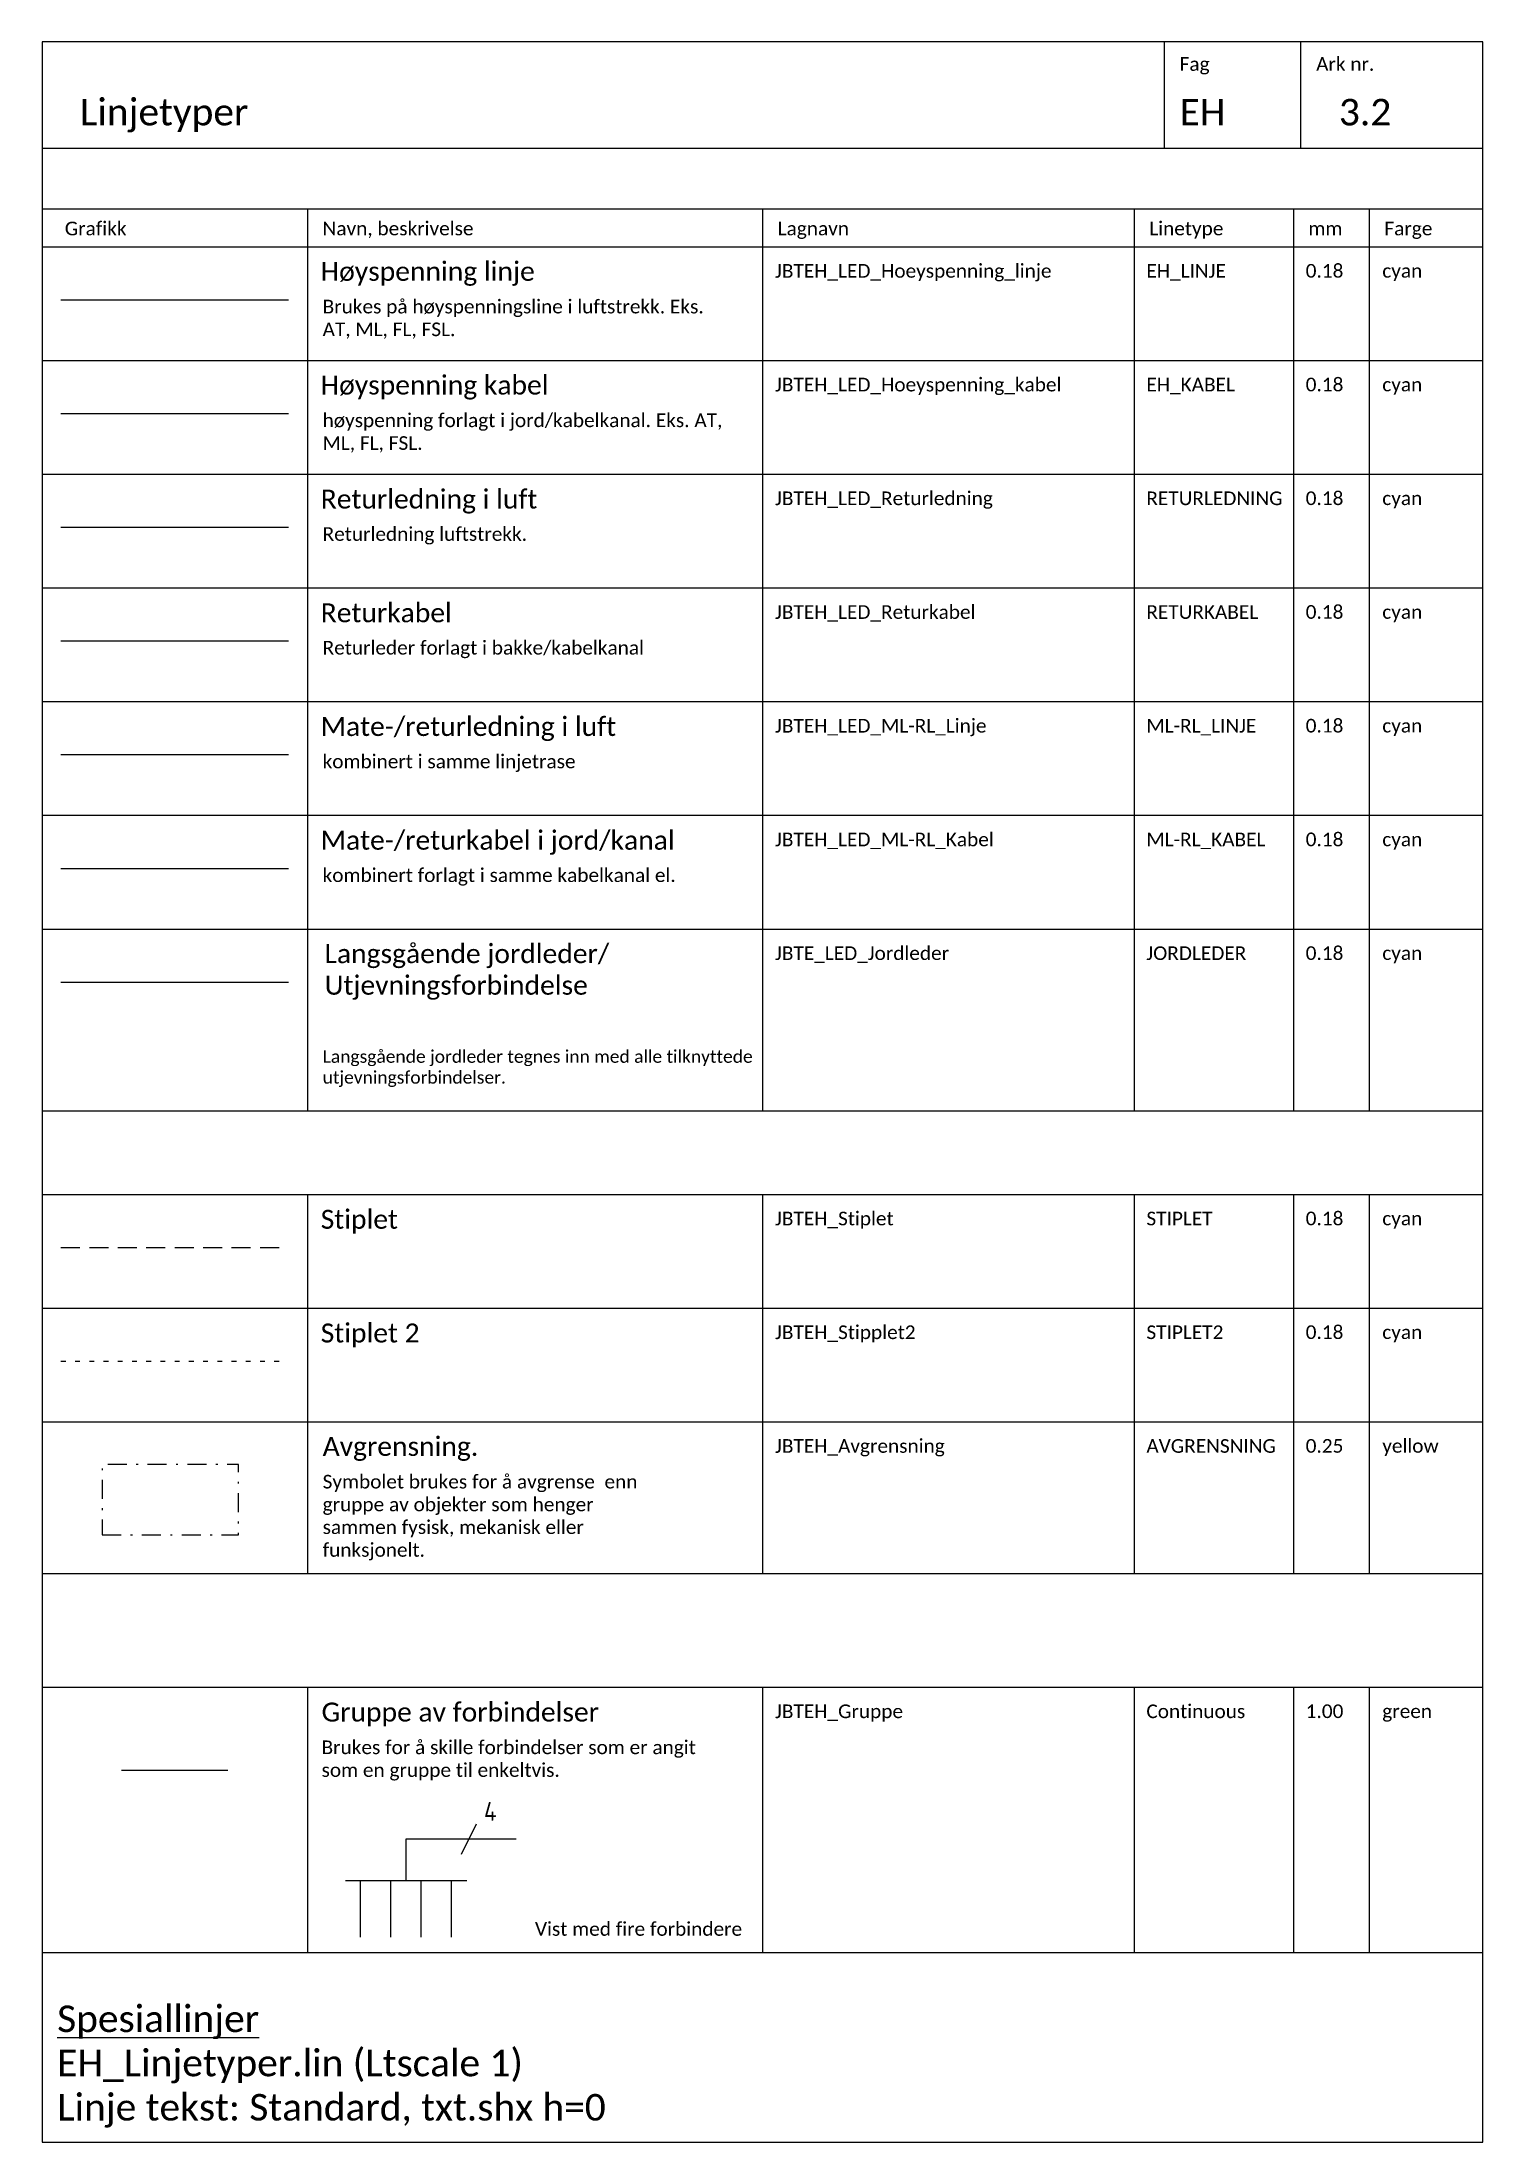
# Paper-space layout '3.2 Linjetyper' of a CAD drawing. Header units: millimetres. Extents: x 0 to 190, y 0 to 277.
# The model-space entities are those that its viewports show. They can reach past a viewport. Long polylines and large blocks are cut down to what shows.
import ezdxf
from ezdxf.lldxf.tags import DXFTag

# ---------------------------------------------------------------- set-up
doc = ezdxf.new("R2010")
doc.units = ezdxf.units.MM
for name, pattern in [('AVGRENSNING', [5.25, 2.5, -1.25, 0.25, -1.25]), ('STIPLET', [3.75, 2.5, -1.25]), ('STIPLET2', [1.875, 0.625, -1.25])]:
    doc.linetypes.add(name, pattern=pattern)
for name, color, linetype in [('JBTE_LED_Jordleder', 4, 'JORDLEDER'), ('JBTEH_ATT_Tekst', 2, 'Continuous'), ('JBTEH_Avgrensning', 2, 'AVGRENSNING'), ('JBTEH_Gruppe', 3, 'Continuous'), ('JBTEH_Komponenter', 4, 'Continuous'), ('JBTEH_LED_Hoeyspenning_kabel', 4, 'KABEL2'), ('JBTEH_LED_Hoeyspenning_linje', 4, 'KABEL'), ('JBTEH_LED_ML-RL_Kabel', 4, 'ML-RL_KABEL'), ('JBTEH_LED_ML-RL_Linje', 4, 'ML-RL_LINJE'), ('JBTEH_LED_Returkabel', 4, 'RETURKABEL'), ('JBTEH_LED_Returledning', 4, 'RETURLEDNING'), ('JBTEH_Stiplet', 4, 'STIPLET'), ('JBTEH_Stiplet2', 4, 'STIPLET2'), ('RAMME', 5, 'Continuous'), ('RAMME SYMBOLER', 4, 'Continuous'), ('RAMME TEKST', 7, 'Continuous')]:
    doc.layers.add(name, color=color, linetype=linetype)
doc.styles.add('Calibri', font='calibri.ttf')
doc.styles.add('ISO25', font='isocp.shx', dxfattribs={"width": 0.9, "height": 2.5})
doc.styles.get("Standard").update_dxf_attribs({"font": 'txt.shx'})
tags = doc.linetypes.add('JORDLEDER', pattern='A,1.25,-1.5,2.5,-1,["jl",Standard,S=1.25,R=0,X=0,Y=-0.25],-2,2.5,-1.5,1.25', length=13.5).pattern_tags.tags
tags[10] = DXFTag(74, 10)
doc.linetypes.add('KABEL', pattern='A,0.3,-0.001,0.3,-0.001,0.3,-0.001,["x",Standard,S=0.25,R=0,X=0,Y=-0.08],-0.001', length=0.904)
doc.linetypes.add('KABEL2', pattern='A,0.3,-0.1,0.3,-0.1,0.3,-0.1,["x",Standard,S=0.25,R=0,X=0,Y=-0.08],-0.1', length=1.3)
tags = doc.linetypes.add('ML-RL_KABEL', pattern='A,1.5,-0.7,1,[133,ltypeshp,S=0.5,R=0,X=0,Y=0],-1,1,-0.7,1.5,["x",Standard,S=1.5,R=360,X=0,Y=-0.5],2.25', length=9.65).pattern_tags.tags
tags[22] = DXFTag(74, 10)
tags = doc.linetypes.add('ML-RL_LINJE', pattern='A,3.2,[133,ltypeshp,S=0.5,R=0,X=0,Y=0],-1,3.2,["x",Standard,S=1.5,R=360,X=0,Y=-0.5],2.25', length=9.65).pattern_tags.tags
tags[14] = DXFTag(74, 10)
doc.linetypes.add('RETURKABEL', pattern='A,1.5,-0.7,1,[133,ltypeshp,S=0.5,R=0,X=0,Y=0],-1,1,-0.7,1.5', length=7.4)
doc.linetypes.add('RETURLEDNING', pattern='A,3.2,[133,ltypeshp,S=0.5,R=0,X=0,Y=0],-1,3.2', length=7.4)

# ---------------------------------------------------------------- blocks, each defined once
blk = doc.blocks.new('EH_Gr_forbindelser')
at = {"layer": 'JBTEH_Komponenter'}
blk.add_line((-1, -2), (1, 2), dxfattribs=at)
at = {"layer": 'JBTEH_ATT_Tekst', "style": 'ISO25'}
blk.add_attdef('ANTALL', (1.96, 2.38), '', height=2.5, dxfattribs=at)
blk = doc.blocks.new('EXP-Gruppe av forbindelser')
at = {"layer": 'JBTEH_Gruppe'}
blk.add_line((0, 0), (16, 0), dxfattribs=at)
at = {"layer": 'JBTEH_LED_Hoeyspenning_kabel', "ltscale": 5, "flags": 128}
blk.add_lwpolyline([(8, 0), (8, 5.48), (22.5, 5.48)], dxfattribs=at)
at = {"layer": 'JBTEH_LED_Hoeyspenning_kabel', "ltscale": 5}
for points in [[(2, -7.5), (2, 0)], [(6, -7.5), (6, 0)], [(10, -7.5), (10, 0)], [(14, -7.5), (14, 0)]]:
    blk.add_lwpolyline(points, dxfattribs=at)
at = {"layer": 'RAMME SYMBOLER'}
blk.add_blockref('EH_Gr_forbindelser', (16.31, 5.48), dxfattribs=at).add_auto_attribs({'ANTALL': '4'})

msp = doc.modelspace()

# ---------------------------------------------------------------- linework, layer by layer
at = {"layer": 'JBTE_LED_Jordleder'}
msp.add_line((212.5, -461), (242.5, -461), dxfattribs=at)
at = {"layer": 'JBTEH_Avgrensning', "flags": 128}
msp.add_lwpolyline([(217.92, -533.9), (235.92, -533.9), (235.92, -524.65), (217.92, -524.65)], close=True, dxfattribs=at)
at = {"layer": 'JBTEH_Gruppe'}
msp.add_line((234.5, -565), (220.5, -565), dxfattribs=at)
at = {"layer": 'JBTEH_LED_Hoeyspenning_kabel', "ltscale": 5}
msp.add_line((212.5, -386), (242.5, -386), dxfattribs=at)
at = {"layer": 'JBTEH_LED_Hoeyspenning_linje', "ltscale": 5}
msp.add_line((212.5, -371), (242.5, -371), dxfattribs=at)
at = {"layer": 'JBTEH_LED_ML-RL_Kabel'}
msp.add_line((212.5, -446), (242.5, -446), dxfattribs=at)
at = {"layer": 'JBTEH_LED_ML-RL_Linje'}
msp.add_line((212.5, -431), (242.5, -431), dxfattribs=at)
at = {"layer": 'JBTEH_LED_Returkabel'}
msp.add_line((212.5, -416), (242.5, -416), dxfattribs=at)
at = {"layer": 'JBTEH_LED_Returledning'}
msp.add_line((212.5, -401), (242.5, -401), dxfattribs=at)
at = {"layer": 'JBTEH_Stiplet'}
msp.add_line((212.5, -496), (242.5, -496), dxfattribs=at)
msp.add_line((212.5, -496), (242.5, -496), dxfattribs=at)
at = {"layer": 'JBTEH_Stiplet2'}
msp.add_line((212.5, -511), (242.5, -511), dxfattribs=at)
at = {"layer": 'RAMME'}
msp.add_lwpolyline([(400, -337), (210, -337), (210, -614), (400, -614)], close=True, dxfattribs=at)
msp.add_lwpolyline([(210, -351), (400, -351)], dxfattribs=at)
at = {"layer": 'RAMME SYMBOLER'}
for p, q in [((358, -351), (358, -337)), ((376, -351), (376, -337)), ((210, -359), (400, -359)), ((245, -359), (245, -478)), ((305, -359), (305, -478)), ((354, -359), (354, -478)), ((375, -359), (375, -478)), ((385, -359), (385, -478)), ((210, -364), (400, -364)), ((210, -379), (400, -379)), ((210, -394), (400, -394)), ((210, -409), (400, -409)), ((210, -424), (400, -424)), ((210, -439), (400, -439)), ((210, -454), (400, -454)), ((210, -478), (400, -478)), ((210, -489), (400, -489)), ((245, -489), (245, -539)), ((305, -489), (305, -539)), ((354, -489), (354, -539)), ((375, -489), (375, -539)), ((385, -489), (385, -539)), ((210, -504), (400, -504)), ((210, -519), (400, -519)), ((210, -539), (400, -539)), ((210, -554), (400, -554)), ((245, -554), (245, -589)), ((305, -554), (305, -589)), ((354, -554), (354, -589)), ((375, -554), (375, -589)), ((385, -554), (385, -589)), ((210, -589), (400, -589))]:
    msp.add_line(p, q, dxfattribs=at)

# ---------------------------------------------------------------- block references
at = {"layer": 'JBTEH_Stiplet2'}
msp.add_blockref('EXP-Gruppe av forbindelser', (250, -579.5), dxfattribs=at)

# ---------------------------------------------------------------- texts
at = {"layer": 'RAMME TEKST', "linetype": 'ByBlock', "style": 'Calibri'}
for s, height, p in [('Fag', 1.8, (360, -340.8)), ('Ark nr.', 1.8, (378, -340.8)), ('Linjetyper', 3.5, (215, -348)), ('EH', 3.5, (360, -348)), ('3.2', 3.5, (381, -348)), ('Grafikk', 1.8, (213, -362.5)), ('Navn, beskrivelse', 1.8, (247, -362.5)), ('Lagnavn', 1.8, (307, -362.5)), ('Linetype', 1.8, (356, -362.5)), ('mm', 1.8, (376.98, -362.5)), ('Farge', 1.8, (387, -362.5)), ('JBTEH_LED_Hoeyspenning_linje', 1.8, (306.66, -368.09)), ('EH_LINJE', 1.8, (355.62, -368.09)), ('0.18', 1.8, (376.62, -368.08)), ('cyan', 1.8, (386.72, -368.08)), ('JBTEH_LED_Hoeyspenning_kabel', 1.8, (306.66, -383.09)), ('EH_KABEL', 1.8, (355.62, -383.09)), ('0.18', 1.8, (376.62, -383.08)), ('cyan', 1.8, (386.72, -383.08)), ('JBTEH_LED_Returledning', 1.8, (306.66, -398.09)), ('RETURLEDNING', 1.8, (355.62, -398.09)), ('0.18', 1.8, (376.62, -398.08)), ('cyan', 1.8, (386.72, -398.08)), ('JBTEH_LED_Returkabel', 1.8, (306.66, -413.09)), ('RETURKABEL', 1.8, (355.62, -413.09)), ('0.18', 1.8, (376.62, -413.08)), ('cyan', 1.8, (386.72, -413.08)), ('JBTEH_LED_ML-RL_Linje', 1.8, (306.66, -428.09)), ('ML-RL_LINJE', 1.8, (355.62, -428.09)), ('0.18', 1.8, (376.62, -428.08)), ('cyan', 1.8, (386.72, -428.08)), ('JBTEH_LED_ML-RL_Kabel', 1.8, (306.66, -443.09)), ('ML-RL_KABEL', 1.8, (355.62, -443.09)), ('0.18', 1.8, (376.62, -443.08)), ('cyan', 1.8, (386.72, -443.08)), ('JBTE_LED_Jordleder', 1.8, (306.66, -458.09)), ('JORDLEDER', 1.8, (355.62, -458.09)), ('0.18', 1.8, (376.62, -458.08)), ('cyan', 1.8, (386.72, -458.08)), ('JBTEH_Stiplet', 1.8, (306.66, -493.09)), ('STIPLET', 1.8, (355.62, -493.09)), ('0.18', 1.8, (376.62, -493.08)), ('cyan', 1.8, (386.72, -493.08)), ('JBTEH_Stipplet2', 1.8, (306.66, -508.09)), ('STIPLET2', 1.8, (355.62, -508.09)), ('0.18', 1.8, (376.62, -508.08)), ('cyan', 1.8, (386.72, -508.08)), ('JBTEH_Avgrensning', 1.8, (306.66, -523.09)), ('AVGRENSNING', 1.8, (355.62, -523.09)), ('0.25', 1.8, (376.62, -523.08)), ('yellow', 1.8, (386.72, -523.08)), ('JBTEH_Gruppe', 1.8, (306.66, -558.09)), ('Continuous', 1.8, (355.62, -558.09)), ('1.00', 1.8, (376.62, -558.08)), ('green', 1.8, (386.72, -558.08))]:
    msp.add_text(s, height=height, dxfattribs=at).set_placement(p)
at = {"layer": 'RAMME TEKST', "style": 'Calibri'}
for s, p in [('Høyspenning linje', (246.75, -368.5)), ('Høyspenning kabel', (246.75, -383.5)), ('Returledning i luft', (246.75, -398.54)), ('Returkabel', (246.75, -413.54)), ('Mate-/returledning i luft', (246.75, -428.54)), ('Mate-/returkabel i jord/kanal', (246.75, -443.54)), ('Stiplet', (246.75, -493.54)), ('Stiplet 2', (246.75, -508.54)), ('Avgrensning.', (247, -523.5))]:
    msp.add_text(s, height=2.5, dxfattribs=at).set_placement(p)
at = {"layer": 'RAMME TEKST', "linetype": 'ByBlock', "attachment_point": 1, "style": 'Calibri'}
for s, width, insert, char_height in [('Brukes på høyspenningsline i luftstrekk. Eks. AT, ML, FL, FSL.', 53, (247, -371), 1.8), ('høyspenning forlagt i jord/kabelkanal. Eks. AT, ML, FL, FSL.', 53, (247, -386), 1.8), ('Returledning luftstrekk.', 53, (247, -401), 1.8), ('Returleder forlagt i bakke/kabelkanal', 53, (247, -416), 1.8), ('{\\W1;kombinert i samme linjetrase}', 58, (247, -431), 1.8), ('kombinert forlagt i samme kabelkanal el.', 58, (247, -446), 1.8), ('{\\H0.91667x;Langsgående jordleder tegnes inn med alle tilknyttede utjevningsforbindelser.}', 58, (247, -470), 1.8), ('Symbolet brukes for å avgrense  enn gruppe av objekter som henger sammen fysisk, mekanisk eller funksjonelt.', 46, (247, -526), 1.8), ('Brukes for å skille forbindelser som er angit som en gruppe til enkeltvis.', 53, (246.86, -561.04), 1.8), ('Vist med fire forbindere', 30.7302, (275, -585), 1.8), ('{\\LSpesiallinjer\\P}EH_Linjetyper.lin (Ltscale 1) \\PLinje tekst: Standard, txt.shx h=0', 79.0763, (212, -596), 3.5)]:
    msp.add_mtext_dynamic_manual_height_columns(s, width=width, gutter_width=6.5, heights=[0], dxfattribs=dict(at, insert=insert, char_height=char_height))
at = {"layer": 'RAMME TEKST', "char_height": 2.5, "attachment_point": 1, "style": 'Calibri'}
for s, insert, width in [('Langsgående jordleder/ Utjevningsforbindelse', (247.25, -456), 57.7536), ('Gruppe av forbindelser', (246.86, -556.04), 58.1412)]:
    msp.add_mtext(s, dxfattribs=dict(at, insert=insert, width=width))

psp = doc.layouts.new('3.2 Linjetyper')

# ---------------------------------------------------------------- viewports
at = {"layer": 'RAMME'}
psp.add_viewport(center=(95, 138.5), size=(190, 277), view_center_point=(305, -475.5), view_height=277, dxfattribs=at)

doc.saveas('drawing.dxf')
